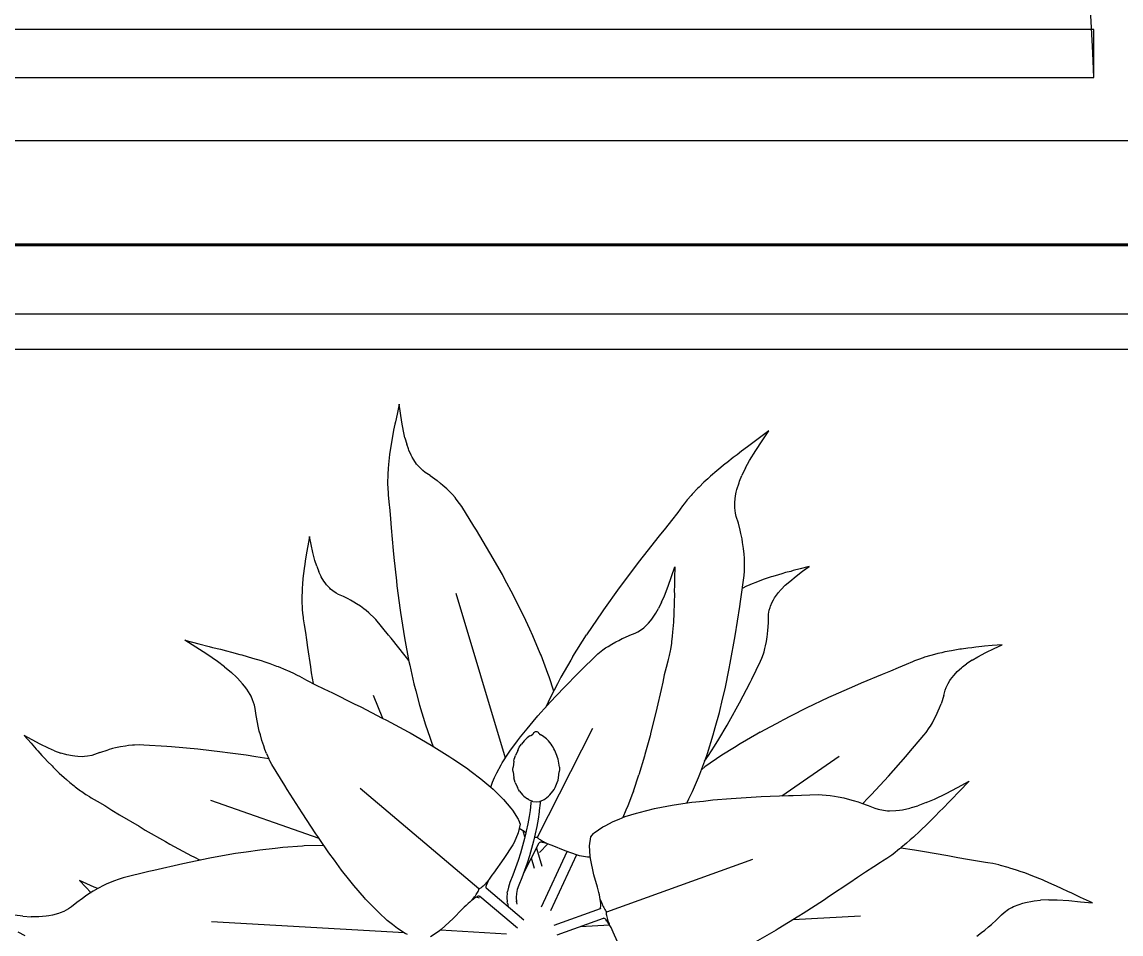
# Model space of a CAD drawing. Header units: metres. Extents: x 244.4 to 340.3, y -4.1 to 64.3.
# Drawn here: x 306.289 to 307.079, y 35.942 to 36.597 of the extents above; entities that cross this region are included whole.
import ezdxf

# ---------------------------------------------------------------- set-up
doc = ezdxf.new("R2010")
doc.units = ezdxf.units.M
doc.layers.add('A-WALL', color=6, linetype='Continuous', lineweight=60)
doc.layers.add('Edges', color=7, linetype='Continuous')

# ---------------------------------------------------------------- blocks, each defined once
blk = doc.blocks.new('*U99')
blk.add_lwpolyline([(33.6, 1753.12, -0.396717), (1595.41, 192)], format="xyb")
blk.add_lwpolyline([(72, 192), (33.6, 192), (33.6, 1753.12), (72, 1753.12)], close=True)

msp = doc.modelspace()

# ---------------------------------------------------------------- linework, layer by layer
at = {"layer": 'A-WALL'}
msp.add_line((305.65535, 36.4373), (311.50535, 36.4373), dxfattribs=at)
at = {"layer": 'Edges'}
for p, q in [((305.65535, 36.5123), (311.50535, 36.5123)), ((307.63113, 36.3873), (305.70605, 36.3873)), ((305.65535, 36.3623), (311.50535, 36.3623)), ((306.56061, 36.32262), (306.55907, 36.31547)), ((306.56143, 36.31618), (306.56061, 36.32262)), ((306.55907, 36.31547), (306.55782, 36.31002)), ((306.56236, 36.30969), (306.56143, 36.31618)), ((306.55656, 36.30402), (306.55606, 36.30096)), ((306.55752, 36.30824), (306.55656, 36.30402)), ((306.55782, 36.31002), (306.55752, 36.30824)), ((306.56354, 36.3032), (306.56236, 36.30969)), ((306.5646, 36.29857), (306.56354, 36.3032)), ((306.82626, 36.30347), (306.81866, 36.29777)), ((306.8215, 36.29644), (306.82626, 36.30347)), ((306.55545, 36.29818), (306.55474, 36.29369)), ((306.55606, 36.30096), (306.55545, 36.29818)), ((306.5646, 36.29857), (306.56594, 36.29395)), ((306.81866, 36.29777), (306.81281, 36.29355)), ((306.81683, 36.28936), (306.8215, 36.29644)), ((306.55449, 36.29246), (306.55364, 36.28647)), ((306.55474, 36.29369), (306.55449, 36.29246)), ((306.56717, 36.29053), (306.56594, 36.29395)), ((306.56747, 36.28971), (306.56717, 36.29053)), ((306.56917, 36.28595), (306.56747, 36.28971)), ((306.80654, 36.28886), (306.80345, 36.28636)), ((306.81102, 36.29207), (306.80654, 36.28886)), ((306.81281, 36.29355), (306.81102, 36.29207)), ((306.81245, 36.28217), (306.81683, 36.28936)), ((306.55303, 36.28161), (306.55287, 36.27936)), ((306.55364, 36.28647), (306.55303, 36.28161)), ((306.56997, 36.28449), (306.56917, 36.28595)), ((306.57105, 36.28259), (306.56997, 36.28449)), ((306.5731, 36.2796), (306.57105, 36.28259)), ((306.57378, 36.27879), (306.5731, 36.2796)), ((306.79481, 36.27968), (306.78899, 36.27481)), ((306.79608, 36.28061), (306.79481, 36.27968)), ((306.80053, 36.28425), (306.79608, 36.28061)), ((306.80345, 36.28636), (306.80053, 36.28425)), ((306.80955, 36.27691), (306.81245, 36.28217)), ((306.55238, 36.27237), (306.5523, 36.27138)), ((306.55257, 36.27642), (306.55238, 36.27237)), ((306.55287, 36.27936), (306.55257, 36.27642)), ((306.57529, 36.27707), (306.57378, 36.27879)), ((306.57763, 36.2749), (306.57529, 36.27707)), ((306.57928, 36.27366), (306.57763, 36.2749)), ((306.58274, 36.2714), (306.57928, 36.27366)), ((306.78899, 36.27481), (306.78437, 36.27086)), ((306.80955, 36.27691), (306.80694, 36.27146)), ((306.5523, 36.27138), (306.55223, 36.26656)), ((306.55223, 36.26656), (306.55227, 36.26556)), ((306.55227, 36.26556), (306.55234, 36.26196)), ((306.58274, 36.2714), (306.58783, 36.2677)), ((306.59024, 36.26577), (306.58783, 36.2677)), ((306.59202, 36.26421), (306.59024, 36.26577)), ((306.59476, 36.26178), (306.59202, 36.26421)), ((306.77964, 36.26653), (306.77612, 36.26301)), ((306.78235, 36.26893), (306.77964, 36.26653)), ((306.78437, 36.27086), (306.78235, 36.26893)), ((306.80335, 36.26136), (306.80486, 36.26623)), ((306.80486, 36.26623), (306.80525, 36.26723)), ((306.80525, 36.26723), (306.80694, 36.27146)), ((306.55234, 36.26196), (306.55258, 36.25896)), ((306.55258, 36.25896), (306.55267, 36.25752)), ((306.55267, 36.25752), (306.55321, 36.25256)), ((306.5972, 36.25932), (306.59476, 36.26178)), ((306.59883, 36.25765), (306.5972, 36.25932)), ((306.60069, 36.25554), (306.59883, 36.25765)), ((306.77043, 36.25702), (306.76758, 36.2538)), ((306.77121, 36.25795), (306.77043, 36.25702)), ((306.77523, 36.26219), (306.77121, 36.25795)), ((306.77612, 36.26301), (306.77523, 36.26219)), ((306.80186, 36.25232), (306.80236, 36.25674)), ((306.80236, 36.25674), (306.8029, 36.25935)), ((306.8029, 36.25935), (306.80335, 36.26136)), ((306.55321, 36.25256), (306.55379, 36.2463)), ((306.60163, 36.25437), (306.60069, 36.25554)), ((306.60402, 36.25131), (306.60163, 36.25437)), ((306.60551, 36.24911), (306.60402, 36.25131)), ((306.6143, 36.23495), (306.60551, 36.24911)), ((306.7643, 36.24964), (306.76081, 36.24491)), ((306.76537, 36.25096), (306.7643, 36.24964)), ((306.76758, 36.2538), (306.76537, 36.25096)), ((306.80183, 36.25102), (306.80186, 36.25232)), ((306.80187, 36.24823), (306.80183, 36.25102)), ((306.80233, 36.24436), (306.80187, 36.24823)), ((306.55379, 36.2463), (306.55428, 36.24016)), ((306.55428, 36.24016), (306.5547, 36.23377)), ((306.76081, 36.24491), (306.75636, 36.23909)), ((306.8029, 36.24188), (306.80233, 36.24436)), ((306.80437, 36.23705), (306.8029, 36.24188)), ((306.5547, 36.23377), (306.55623, 36.21753)), ((306.61606, 36.23221), (306.6143, 36.23495)), ((306.6258, 36.21586), (306.61606, 36.23221)), ((306.75196, 36.23356), (306.74734, 36.22796)), ((306.75636, 36.23909), (306.75196, 36.23356)), ((306.80558, 36.23221), (306.80437, 36.23705)), ((306.80625, 36.22962), (306.80558, 36.23221)), ((306.49602, 36.22747), (306.49491, 36.22081)), ((306.4972, 36.22173), (306.49602, 36.22747)), ((306.74734, 36.22796), (306.73604, 36.21335)), ((306.80701, 36.22597), (306.80625, 36.22962)), ((306.80745, 36.22316), (306.80701, 36.22597)), ((306.49491, 36.22081), (306.49398, 36.21572)), ((306.49848, 36.21597), (306.4972, 36.22173)), ((306.55623, 36.21753), (306.55665, 36.21236)), ((306.80814, 36.21886), (306.80745, 36.22316)), ((306.80853, 36.21477), (306.80814, 36.21886)), ((306.49308, 36.21017), (306.49274, 36.20734)), ((306.49379, 36.21408), (306.49308, 36.21017)), ((306.49398, 36.21572), (306.49379, 36.21408)), ((306.49999, 36.21027), (306.49848, 36.21597)), ((306.50127, 36.20624), (306.49999, 36.21027)), ((306.55665, 36.21236), (306.55854, 36.19563)), ((306.63471, 36.20021), (306.6258, 36.21586)), ((306.73242, 36.20882), (306.72119, 36.19374)), ((306.73604, 36.21335), (306.73242, 36.20882)), ((306.80877, 36.21204), (306.80853, 36.21477)), ((306.80889, 36.20877), (306.80877, 36.21204)), ((306.80887, 36.20702), (306.80889, 36.20877)), ((306.49183, 36.20066), (306.49164, 36.19953)), ((306.49229, 36.20477), (306.49183, 36.20066)), ((306.49274, 36.20734), (306.49229, 36.20477)), ((306.50127, 36.20624), (306.50283, 36.20227)), ((306.50422, 36.19935), (306.50283, 36.20227)), ((306.75627, 36.19869), (306.75865, 36.20574)), ((306.75865, 36.20574), (306.75847, 36.19758)), ((306.80848, 36.19956), (306.80877, 36.20257)), ((306.80877, 36.20257), (306.80887, 36.20702)), ((306.83564, 36.20071), (306.83311, 36.20008)), ((306.83835, 36.20156), (306.83564, 36.20071)), ((306.84221, 36.20251), (306.83835, 36.20156)), ((306.84379, 36.203), (306.84221, 36.20251)), ((306.84881, 36.20423), (306.84379, 36.203)), ((306.84585, 36.199), (306.85059, 36.20252)), ((306.85535, 36.20594), (306.84881, 36.20423)), ((306.85059, 36.20252), (306.85535, 36.20594)), ((306.49112, 36.19406), (306.49076, 36.18965)), ((306.49164, 36.19953), (306.49112, 36.19406)), ((306.50456, 36.19866), (306.50422, 36.19935)), ((306.50641, 36.19552), (306.50456, 36.19866)), ((306.50727, 36.19432), (306.50641, 36.19552)), ((306.50842, 36.19277), (306.50727, 36.19432)), ((306.51059, 36.19037), (306.50842, 36.19277)), ((306.55854, 36.19563), (306.55891, 36.19208)), ((306.63637, 36.19705), (306.63471, 36.20021)), ((306.64283, 36.18506), (306.63637, 36.19705)), ((306.72119, 36.19374), (306.71879, 36.19062)), ((306.75384, 36.19175), (306.75627, 36.19869)), ((306.75847, 36.19758), (306.75846, 36.19145)), ((306.80582, 36.1808), (306.80848, 36.19956)), ((306.81434, 36.19357), (306.81104, 36.19208)), ((306.81682, 36.19451), (306.81434, 36.19357)), ((306.81868, 36.1953), (306.81682, 36.19451)), ((306.82285, 36.19677), (306.81868, 36.1953)), ((306.82806, 36.19852), (306.82285, 36.19677)), ((306.82916, 36.19882), (306.82806, 36.19852)), ((306.83311, 36.20008), (306.82916, 36.19882)), ((306.83812, 36.19248), (306.84127, 36.1953)), ((306.84127, 36.1953), (306.84585, 36.199)), ((306.49072, 36.18763), (306.49056, 36.18499)), ((306.49056, 36.18499), (306.49058, 36.18136)), ((306.49076, 36.18965), (306.49072, 36.18763)), ((306.51129, 36.18973), (306.51059, 36.19037)), ((306.51286, 36.1884), (306.51129, 36.18973)), ((306.51526, 36.18678), (306.51286, 36.1884)), ((306.51695, 36.18589), (306.51526, 36.18678)), ((306.52044, 36.18433), (306.51695, 36.18589)), ((306.55891, 36.19208), (306.56127, 36.17452)), ((306.63691, 36.06822), (306.60141, 36.18657)), ((306.64595, 36.17874), (306.64283, 36.18506)), ((306.71879, 36.19062), (306.7075, 36.17475)), ((306.74922, 36.18033), (306.75124, 36.185)), ((306.75124, 36.185), (306.75384, 36.19175)), ((306.75837, 36.18482), (306.75821, 36.18147)), ((306.75846, 36.19145), (306.75834, 36.18946)), ((306.75834, 36.18946), (306.75837, 36.18482)), ((306.81022, 36.19174), (306.80716, 36.19024)), ((306.81104, 36.19208), (306.81022, 36.19174)), ((306.83043, 36.18341), (306.83254, 36.18638)), ((306.83254, 36.18638), (306.83303, 36.18697)), ((306.83303, 36.18697), (306.83512, 36.18943)), ((306.83812, 36.19248), (306.83512, 36.18943)), ((306.49058, 36.18136), (306.49055, 36.18048)), ((306.49055, 36.18048), (306.49071, 36.1762)), ((306.5238, 36.18263), (306.52044, 36.18433)), ((306.52561, 36.18172), (306.5238, 36.18263)), ((306.52806, 36.18034), (306.52561, 36.18172)), ((306.52988, 36.17919), (306.52806, 36.18034)), ((306.53267, 36.17742), (306.52988, 36.17919)), ((306.53518, 36.17558), (306.53267, 36.17742)), ((306.65017, 36.17037), (306.64595, 36.17874)), ((306.74922, 36.18033), (306.74696, 36.17577)), ((306.75823, 36.17846), (306.758, 36.17365)), ((306.75821, 36.18147), (306.75823, 36.17846)), ((306.80206, 36.15609), (306.80538, 36.17717)), ((306.80538, 36.17717), (306.80582, 36.1808)), ((306.82714, 36.17659), (306.82743, 36.17749)), ((306.82743, 36.17749), (306.82874, 36.18045)), ((306.82874, 36.18045), (306.82968, 36.18213)), ((306.82968, 36.18213), (306.83043, 36.18341)), ((306.49071, 36.1762), (306.49079, 36.17532)), ((306.49079, 36.17532), (306.49103, 36.17216)), ((306.49103, 36.17216), (306.49141, 36.16954)), ((306.49141, 36.16954), (306.49156, 36.16829)), ((306.53684, 36.17434), (306.53518, 36.17558)), ((306.53875, 36.17275), (306.53684, 36.17434)), ((306.53973, 36.17184), (306.53875, 36.17275)), ((306.54219, 36.1695), (306.53973, 36.17184)), ((306.54374, 36.1678), (306.54219, 36.1695)), ((306.56127, 36.17452), (306.56148, 36.17287)), ((306.56148, 36.17287), (306.56438, 36.15471)), ((306.65451, 36.16089), (306.65017, 36.17037)), ((306.70643, 36.17329), (306.69532, 36.1568)), ((306.7075, 36.17475), (306.70643, 36.17329)), ((306.74224, 36.16822), (306.74461, 36.1717)), ((306.74461, 36.1717), (306.74506, 36.17247)), ((306.74506, 36.17247), (306.74696, 36.17577)), ((306.75801, 36.17236), (306.75766, 36.16608)), ((306.758, 36.17365), (306.75801, 36.17236)), ((306.82593, 36.16986), (306.82606, 36.17176)), ((306.82594, 36.16604), (306.82593, 36.16986)), ((306.82606, 36.17176), (306.82656, 36.17461)), ((306.82656, 36.17461), (306.82714, 36.17659)), ((306.49156, 36.16829), (306.49231, 36.16401)), ((306.49231, 36.16401), (306.49315, 36.15861)), ((306.55293, 36.15667), (306.54374, 36.1678)), ((306.73466, 36.16061), (306.73643, 36.16198)), ((306.73643, 36.16198), (306.73724, 36.16266)), ((306.73724, 36.16266), (306.73978, 36.16522)), ((306.73978, 36.16522), (306.74118, 36.16689)), ((306.74118, 36.16689), (306.74224, 36.16822)), ((306.75736, 36.1611), (306.7571, 36.15881)), ((306.75766, 36.16608), (306.75736, 36.1611)), ((306.82567, 36.16025), (306.82576, 36.16227)), ((306.82576, 36.16227), (306.82594, 36.16604)), ((306.49315, 36.15861), (306.49389, 36.15332)), ((306.49389, 36.15332), (306.49456, 36.14784)), ((306.55475, 36.15453), (306.55293, 36.15667)), ((306.56494, 36.1417), (306.55475, 36.15453)), ((306.56438, 36.15471), (306.56759, 36.13765)), ((306.65674, 36.15614), (306.65451, 36.16089)), ((306.66201, 36.14356), (306.65674, 36.15614)), ((306.68548, 36.1412), (306.69532, 36.1568)), ((306.71833, 36.15289), (306.72095, 36.15417)), ((306.72095, 36.15417), (306.72287, 36.155)), ((306.72287, 36.155), (306.72647, 36.15662)), ((306.72647, 36.15662), (306.73019, 36.15808)), ((306.73019, 36.15808), (306.73202, 36.15896)), ((306.73202, 36.15896), (306.73466, 36.16061)), ((306.75688, 36.15588), (306.75635, 36.15187)), ((306.7571, 36.15881), (306.75688, 36.15588)), ((306.79858, 36.13651), (306.80206, 36.15609)), ((306.82463, 36.15205), (306.8251, 36.15532)), ((306.8251, 36.15532), (306.82541, 36.15744)), ((306.82541, 36.15744), (306.82567, 36.16025)), ((306.41445, 36.14799), (306.40644, 36.153)), ((306.40644, 36.153), (306.41647, 36.15039)), ((306.42232, 36.14296), (306.41445, 36.14799)), ((306.41647, 36.15039), (306.42405, 36.14859)), ((306.42405, 36.14859), (306.42646, 36.14786)), ((306.42646, 36.14786), (306.43221, 36.14654)), ((306.43221, 36.14654), (306.4363, 36.14536)), ((306.4363, 36.14536), (306.44003, 36.14451)), ((306.49456, 36.14784), (306.49671, 36.13395)), ((306.70325, 36.14315), (306.70692, 36.14601)), ((306.70692, 36.14601), (306.70896, 36.14744)), ((306.70896, 36.14744), (306.71072, 36.14853)), ((306.71072, 36.14853), (306.71341, 36.15022)), ((306.71341, 36.15022), (306.71638, 36.15181)), ((306.71638, 36.15181), (306.71833, 36.15289)), ((306.75534, 36.14531), (306.75472, 36.14196)), ((306.75555, 36.14627), (306.75534, 36.14531)), ((306.75626, 36.15091), (306.75555, 36.14627)), ((306.75635, 36.15187), (306.75626, 36.15091)), ((306.82285, 36.14459), (306.82352, 36.14698)), ((306.82352, 36.14698), (306.82397, 36.14901)), ((306.82397, 36.14901), (306.82463, 36.15205)), ((306.95755, 36.14544), (306.95273, 36.14455)), ((306.96351, 36.14646), (306.95755, 36.14544)), ((306.96476, 36.14659), (306.96351, 36.14646)), ((306.96925, 36.14728), (306.96476, 36.14659)), ((306.97209, 36.14755), (306.96925, 36.14728)), ((306.97516, 36.148), (306.97209, 36.14755)), ((306.97947, 36.14837), (306.97516, 36.148)), ((306.98125, 36.14863), (306.97947, 36.14837)), ((306.98683, 36.14909), (306.98125, 36.14863)), ((306.98232, 36.1442), (306.98822, 36.14706)), ((306.9941, 36.1498), (306.98683, 36.14909)), ((306.98822, 36.14706), (306.9941, 36.1498)), ((306.4299, 36.13778), (306.42232, 36.14296)), ((306.43509, 36.13392), (306.4299, 36.13778)), ((306.44003, 36.14451), (306.4459, 36.14282)), ((306.4459, 36.14282), (306.44751, 36.14245)), ((306.44751, 36.14245), (306.45517, 36.14019)), ((306.45517, 36.14019), (306.46124, 36.13836)), ((306.46124, 36.13836), (306.46398, 36.13737)), ((306.46398, 36.13737), (306.46754, 36.13624)), ((306.56745, 36.1384), (306.56494, 36.1417)), ((306.56759, 36.13765), (306.56819, 36.13499)), ((306.66253, 36.14233), (306.66201, 36.14356)), ((306.66751, 36.1291), (306.66253, 36.14233)), ((306.68405, 36.1387), (306.67685, 36.12632)), ((306.68548, 36.1412), (306.68405, 36.1387)), ((306.69166, 36.13168), (306.70159, 36.14164)), ((306.70159, 36.14164), (306.70325, 36.14315)), ((306.75373, 36.1379), (306.75252, 36.13348)), ((306.75403, 36.1392), (306.75373, 36.1379)), ((306.75472, 36.14196), (306.75403, 36.1392)), ((306.81395, 36.12508), (306.82036, 36.13801)), ((306.82036, 36.13801), (306.82129, 36.14012)), ((306.82129, 36.14012), (306.82242, 36.14333)), ((306.82242, 36.14333), (306.82285, 36.14459)), ((306.92967, 36.13756), (306.92512, 36.13555)), ((306.93102, 36.13809), (306.92967, 36.13756)), ((306.9338, 36.13923), (306.93102, 36.13809)), ((306.93721, 36.1404), (306.9338, 36.13923)), ((306.93815, 36.14074), (306.93721, 36.1404)), ((306.94277, 36.14213), (306.93815, 36.14074)), ((306.94373, 36.14236), (306.94277, 36.14213)), ((306.94765, 36.14342), (306.94373, 36.14236)), ((306.95054, 36.14402), (306.94765, 36.14342)), ((306.95273, 36.14455), (306.95054, 36.14402)), ((306.97241, 36.13869), (306.96841, 36.13601)), ((306.97241, 36.13869), (306.9765, 36.1411)), ((306.9765, 36.1411), (306.98232, 36.1442)), ((306.43509, 36.13392), (306.44006, 36.1298)), ((306.44359, 36.12648), (306.44006, 36.1298)), ((306.46754, 36.13624), (306.47235, 36.13442)), ((306.47235, 36.13442), (306.47351, 36.13403)), ((306.47351, 36.13403), (306.47904, 36.13178)), ((306.47904, 36.13178), (306.48015, 36.13125)), ((306.48015, 36.13125), (306.48412, 36.1295)), ((306.48412, 36.1295), (306.48733, 36.12784)), ((306.49671, 36.13395), (306.49733, 36.12955)), ((306.49733, 36.12955), (306.49869, 36.12184)), ((306.56819, 36.13499), (306.57115, 36.12156)), ((306.67887, 36.1187), (306.68973, 36.12984)), ((306.68973, 36.12984), (306.69166, 36.13168)), ((306.75252, 36.13348), (306.75114, 36.12803)), ((306.79482, 36.11816), (306.79774, 36.13267)), ((306.79774, 36.13267), (306.79858, 36.13651)), ((306.91362, 36.13076), (306.90767, 36.12842)), ((306.91932, 36.13309), (306.91362, 36.13076)), ((306.92512, 36.13555), (306.91932, 36.13309)), ((306.96062, 36.12929), (306.96178, 36.13049)), ((306.96178, 36.13049), (306.96484, 36.13325)), ((306.96484, 36.13325), (306.96553, 36.13379)), ((306.96553, 36.13379), (306.96841, 36.13601)), ((306.44441, 36.1257), (306.44359, 36.12648)), ((306.44801, 36.12175), (306.44441, 36.1257)), ((306.44935, 36.12005), (306.44801, 36.12175)), ((306.48733, 36.12784), (306.48885, 36.1271)), ((306.48885, 36.1271), (306.49395, 36.12431)), ((306.49395, 36.12431), (306.50029, 36.12101)), ((306.57115, 36.12156), (306.57242, 36.11668)), ((306.66828, 36.12673), (306.66751, 36.1291)), ((306.67167, 36.11643), (306.66828, 36.12673)), ((306.67442, 36.12167), (306.6694, 36.11212)), ((306.67685, 36.12632), (306.67442, 36.12167)), ((306.74996, 36.12283), (306.74889, 36.11756)), ((306.75114, 36.12803), (306.74996, 36.12283)), ((306.8052, 36.108), (306.81275, 36.12254)), ((306.81275, 36.12254), (306.81395, 36.12508)), ((306.89266, 36.12202), (306.88786, 36.12004)), ((306.90767, 36.12842), (306.89266, 36.12202)), ((306.95382, 36.11908), (306.95518, 36.12196)), ((306.95518, 36.12196), (306.95635, 36.12393)), ((306.95635, 36.12393), (306.95693, 36.12482)), ((306.95693, 36.12482), (306.95915, 36.12768)), ((306.95915, 36.12768), (306.96062, 36.12929)), ((306.451, 36.11784), (306.44935, 36.12005)), ((306.45343, 36.11395), (306.451, 36.11784)), ((306.45403, 36.11275), (306.45343, 36.11395)), ((306.50029, 36.12101), (306.50637, 36.11803)), ((306.50637, 36.11803), (306.51257, 36.11517)), ((306.51257, 36.11517), (306.52809, 36.10738)), ((306.57242, 36.11668), (306.57508, 36.10642)), ((306.66911, 36.10838), (306.67887, 36.1187)), ((306.74889, 36.11756), (306.74573, 36.10425)), ((306.793, 36.11074), (306.79482, 36.11816)), ((306.88786, 36.12004), (306.8725, 36.11316)), ((306.95204, 36.11315), (306.95314, 36.11712)), ((306.95314, 36.11712), (306.95382, 36.11908)), ((306.45521, 36.11016), (306.45403, 36.11275)), ((306.45647, 36.10641), (306.45521, 36.11016)), ((306.45703, 36.10389), (306.45647, 36.10641)), ((306.52809, 36.10738), (306.53293, 36.10508)), ((306.54879, 36.09683), (306.54215, 36.11325)), ((306.57508, 36.10642), (306.57937, 36.0922)), ((306.66032, 36.09863), (306.66728, 36.10627)), ((306.6694, 36.11212), (306.66607, 36.10494)), ((306.66728, 36.10627), (306.66911, 36.10838)), ((306.79076, 36.101), (306.793, 36.11074)), ((306.79779, 36.09449), (306.8052, 36.108)), ((306.86923, 36.11173), (306.85322, 36.10414)), ((306.8725, 36.11316), (306.86923, 36.11173)), ((306.94896, 36.10429), (306.95006, 36.10717)), ((306.95204, 36.11315), (306.95006, 36.10717)), ((306.45774, 36.09888), (306.45703, 36.10389)), ((306.45869, 36.09395), (306.45774, 36.09888)), ((306.53293, 36.10508), (306.54832, 36.09707)), ((306.65694, 36.09453), (306.66032, 36.09863)), ((306.74485, 36.10013), (306.74149, 36.08689)), ((306.74573, 36.10425), (306.74485, 36.10013)), ((306.78779, 36.09032), (306.79076, 36.101)), ((306.85171, 36.10344), (306.83529, 36.09516)), ((306.85322, 36.10414), (306.85171, 36.10344)), ((306.94493, 36.09569), (306.94653, 36.09877)), ((306.94653, 36.09877), (306.94801, 36.10212)), ((306.94801, 36.10212), (306.94896, 36.10429)), ((306.45916, 36.09133), (306.45869, 36.09395)), ((306.45998, 36.08772), (306.45916, 36.09133)), ((306.54832, 36.09707), (306.55151, 36.09549)), ((306.55151, 36.09549), (306.56695, 36.08706)), ((306.57937, 36.0922), (306.58251, 36.08321)), ((306.65249, 36.08941), (306.65694, 36.09453)), ((306.78638, 36.08502), (306.78779, 36.09032)), ((306.7904, 36.08187), (306.79622, 36.09188)), ((306.79622, 36.09188), (306.79779, 36.09449)), ((306.82001, 36.08691), (306.83529, 36.09516)), ((306.93937, 36.08676), (306.94156, 36.08996)), ((306.94156, 36.08996), (306.94239, 36.09122)), ((306.94239, 36.09122), (306.94383, 36.09363)), ((306.94383, 36.09363), (306.94493, 36.09569)), ((306.2967, 36.08129), (306.29101, 36.08439)), ((306.29101, 36.08439), (306.29589, 36.07896)), ((306.46074, 36.085), (306.45998, 36.08772)), ((306.46184, 36.08086), (306.46074, 36.085)), ((306.56695, 36.08706), (306.56837, 36.08632)), ((306.56837, 36.08632), (306.58356, 36.07755)), ((306.58251, 36.08321), (306.58404, 36.07889)), ((306.6456, 36.08069), (306.64788, 36.08348)), ((306.64788, 36.08348), (306.65249, 36.08941)), ((306.65105, 36.08144), (306.65181, 36.08215)), ((306.65181, 36.08215), (306.65263, 36.0828)), ((306.65452, 36.08421), (306.65263, 36.0828)), ((306.65452, 36.08421), (306.65514, 36.0846)), ((306.65514, 36.0846), (306.65582, 36.08491)), ((306.65576, 36.08469), (306.65627, 36.08512)), ((306.65582, 36.08491), (306.65627, 36.08512)), ((306.65627, 36.08512), (306.65629, 36.08513)), ((306.65629, 36.08513), (306.65633, 36.08517)), ((306.65633, 36.08517), (306.65685, 36.08571)), ((306.65646, 36.08521), (306.65633, 36.08517)), ((306.6565, 36.08526), (306.65635, 36.08507)), ((306.65685, 36.08571), (306.6565, 36.08526)), ((306.65673, 36.08542), (306.6565, 36.08526)), ((306.65685, 36.08571), (306.65692, 36.0858)), ((306.65692, 36.0858), (306.65743, 36.08656)), ((306.65731, 36.08629), (306.65692, 36.0858)), ((306.65743, 36.08656), (306.65773, 36.08694)), ((306.65773, 36.08694), (306.65812, 36.08724)), ((306.65812, 36.08724), (306.65858, 36.08742)), ((306.65858, 36.08742), (306.65908, 36.08749)), ((306.65908, 36.08749), (306.65957, 36.08742)), ((306.65957, 36.08742), (306.66003, 36.08724)), ((306.66003, 36.08724), (306.66042, 36.08694)), ((306.66004, 36.01132), (306.69983, 36.08975)), ((306.66042, 36.08694), (306.66073, 36.08656)), ((306.66123, 36.0858), (306.66073, 36.08656)), ((306.6613, 36.08571), (306.66123, 36.0858)), ((306.66182, 36.08517), (306.6613, 36.08571)), ((306.66165, 36.08526), (306.6613, 36.08571)), ((306.66165, 36.08526), (306.66142, 36.08542)), ((306.66169, 36.08521), (306.66165, 36.08526)), ((306.6618, 36.08507), (306.66169, 36.08521)), ((306.66182, 36.08517), (306.66169, 36.08521)), ((306.66186, 36.08513), (306.66182, 36.08517)), ((306.66188, 36.08512), (306.66186, 36.08513)), ((306.66233, 36.08491), (306.66188, 36.08512)), ((306.66239, 36.08469), (306.66188, 36.08512)), ((306.66301, 36.0846), (306.66233, 36.08491)), ((306.66363, 36.08421), (306.66301, 36.0846)), ((306.66552, 36.0828), (306.66363, 36.08421)), ((306.66635, 36.08215), (306.66552, 36.0828)), ((306.66711, 36.08144), (306.66635, 36.08215)), ((306.74086, 36.08416), (306.7372, 36.0708)), ((306.74149, 36.08689), (306.74086, 36.08416)), ((306.78208, 36.07147), (306.78638, 36.08502)), ((306.81766, 36.08553), (306.80577, 36.07862)), ((306.82001, 36.08691), (306.81766, 36.08553)), ((306.92691, 36.072), (306.93773, 36.08467)), ((306.93773, 36.08467), (306.93937, 36.08676)), ((306.29589, 36.07896), (306.29958, 36.07474)), ((306.30251, 36.07823), (306.2967, 36.08129)), ((306.29958, 36.07474), (306.30085, 36.07346)), ((306.30845, 36.07538), (306.30251, 36.07823)), ((306.31283, 36.07353), (306.30845, 36.07538)), ((306.34547, 36.07229), (306.35146, 36.07424)), ((306.35443, 36.07506), (306.35146, 36.07424)), ((306.35674, 36.07559), (306.35443, 36.07506)), ((306.36031, 36.07638), (306.35674, 36.07559)), ((306.36374, 36.07692), (306.36031, 36.07638)), ((306.36605, 36.07726), (306.36374, 36.07692)), ((306.36884, 36.07753), (306.36605, 36.07726)), ((306.37035, 36.0776), (306.36884, 36.07753)), ((306.37423, 36.07775), (306.37035, 36.0776)), ((306.37688, 36.07767), (306.37423, 36.07775)), ((306.39351, 36.07648), (306.37688, 36.07767)), ((306.39676, 36.0763), (306.39351, 36.07648)), ((306.41572, 36.07461), (306.39676, 36.0763)), ((306.43361, 36.07264), (306.41572, 36.07461)), ((306.46314, 36.07705), (306.46184, 36.08086)), ((306.46398, 36.07454), (306.46314, 36.07705)), ((306.46514, 36.07161), (306.46398, 36.07454)), ((306.58356, 36.07755), (306.59702, 36.06921)), ((306.58404, 36.07889), (306.58493, 36.0767)), ((306.64016, 36.07313), (306.6456, 36.08069)), ((306.64577, 36.07374), (306.64631, 36.07492)), ((306.64631, 36.07492), (306.64692, 36.07605)), ((306.64692, 36.07605), (306.64762, 36.07713)), ((306.64762, 36.07713), (306.64839, 36.07816)), ((306.65035, 36.08065), (306.64839, 36.07816)), ((306.65035, 36.08065), (306.65105, 36.08144)), ((306.6678, 36.08065), (306.66711, 36.08144)), ((306.66976, 36.07816), (306.6678, 36.08065)), ((306.67053, 36.07713), (306.66976, 36.07816)), ((306.67123, 36.07605), (306.67053, 36.07713)), ((306.67184, 36.07492), (306.67123, 36.07605)), ((306.67238, 36.07374), (306.67184, 36.07492)), ((306.783, 36.07012), (306.78718, 36.07683)), ((306.78718, 36.07683), (306.7904, 36.08187)), ((306.80151, 36.07593), (306.79254, 36.07028)), ((306.80577, 36.07862), (306.80151, 36.07593)), ((306.30085, 36.07346), (306.3037, 36.07022)), ((306.3037, 36.07022), (306.30588, 36.06801)), ((306.30588, 36.06801), (306.30778, 36.06588)), ((306.31283, 36.07353), (306.31736, 36.0719)), ((306.32085, 36.07089), (306.31736, 36.0719)), ((306.32169, 36.07066), (306.32085, 36.07089)), ((306.32573, 36.06983), (306.32169, 36.07066)), ((306.32738, 36.06962), (306.32573, 36.06983)), ((306.32955, 36.06938), (306.32738, 36.06962)), ((306.33318, 36.06929), (306.32955, 36.06938)), ((306.33423, 36.06936), (306.33318, 36.06929)), ((306.33651, 36.06958), (306.33423, 36.06936)), ((306.33964, 36.0702), (306.33651, 36.06958)), ((306.34162, 36.07081), (306.33964, 36.0702)), ((306.34547, 36.07229), (306.34162, 36.07081)), ((306.43714, 36.07214), (306.43361, 36.07264)), ((306.45065, 36.07034), (306.43714, 36.07214)), ((306.4576, 36.06915), (306.45065, 36.07034)), ((306.46685, 36.06767), (306.4576, 36.06915)), ((306.46514, 36.07161), (306.46695, 36.06765)), ((306.46695, 36.06765), (306.46685, 36.06767)), ((306.4676, 36.06624), (306.46695, 36.06765)), ((306.46899, 36.06375), (306.4676, 36.06624)), ((306.59702, 36.06921), (306.59906, 36.0678)), ((306.59906, 36.0678), (306.60892, 36.06116)), ((306.6347, 36.06482), (306.63965, 36.07244)), ((306.63965, 36.07244), (306.64016, 36.07313)), ((306.64299, 36.066), (306.64332, 36.0674)), ((306.64332, 36.0674), (306.64373, 36.06878)), ((306.64373, 36.06878), (306.64424, 36.07013)), ((306.64577, 36.07374), (306.64424, 36.07013)), ((306.67391, 36.07013), (306.67238, 36.07374)), ((306.67442, 36.06878), (306.67391, 36.07013)), ((306.67484, 36.0674), (306.67442, 36.06878)), ((306.67516, 36.066), (306.67484, 36.0674)), ((306.73689, 36.06957), (306.73292, 36.05634)), ((306.7372, 36.0708), (306.73689, 36.06957)), ((306.77672, 36.05664), (306.78168, 36.07017)), ((306.78013, 36.06595), (306.783, 36.07012)), ((306.79254, 36.07028), (306.7803, 36.06187)), ((306.78168, 36.07017), (306.78208, 36.07147)), ((306.83553, 36.04124), (306.8769, 36.06957)), ((306.91222, 36.05523), (306.92483, 36.06949)), ((306.92483, 36.06949), (306.92691, 36.072)), ((306.30778, 36.06588), (306.311, 36.06267)), ((306.311, 36.06267), (306.31185, 36.06175)), ((306.31185, 36.06175), (306.31621, 36.05755)), ((306.47839, 36.04857), (306.46899, 36.06375)), ((306.60892, 36.06116), (306.61239, 36.05854)), ((306.61239, 36.05854), (306.61931, 36.05337)), ((306.63071, 36.05772), (306.63392, 36.06342)), ((306.63392, 36.06342), (306.6347, 36.06482)), ((306.64234, 36.06004), (306.64242, 36.0618)), ((306.64249, 36.05828), (306.64234, 36.06004)), ((306.64299, 36.066), (306.64242, 36.0618)), ((306.64249, 36.05828), (306.64305, 36.0541)), ((306.6751, 36.0541), (306.67566, 36.05828)), ((306.67573, 36.0618), (306.67516, 36.066)), ((306.67581, 36.06004), (306.67566, 36.05828)), ((306.67573, 36.0618), (306.67581, 36.06004)), ((306.7803, 36.06187), (306.778, 36.06014)), ((306.31621, 36.05755), (306.31978, 36.0542)), ((306.31978, 36.0542), (306.32151, 36.05276)), ((306.32151, 36.05276), (306.32371, 36.05079)), ((306.32371, 36.05079), (306.32689, 36.04826)), ((306.61931, 36.05337), (306.62634, 36.04739)), ((306.62634, 36.04739), (306.62763, 36.05104)), ((306.62763, 36.05104), (306.62917, 36.0544)), ((306.62917, 36.0544), (306.63071, 36.05772)), ((306.6434, 36.05243), (306.64305, 36.0541)), ((306.64396, 36.05082), (306.6434, 36.05243)), ((306.64396, 36.05082), (306.64553, 36.04715)), ((306.67263, 36.04715), (306.67419, 36.05082)), ((306.67419, 36.05082), (306.67475, 36.05243)), ((306.67475, 36.05243), (306.6751, 36.0541)), ((306.72897, 36.04452), (306.73292, 36.05634)), ((306.77146, 36.04433), (306.77572, 36.05432)), ((306.77572, 36.05432), (306.77672, 36.05664)), ((306.90002, 36.04199), (306.91222, 36.05523)), ((306.96193, 36.04713), (306.97028, 36.05156)), ((306.97028, 36.05156), (306.96299, 36.04418)), ((306.32689, 36.04826), (306.32765, 36.04762)), ((306.32765, 36.04762), (306.33151, 36.04473)), ((306.33151, 36.04473), (306.33234, 36.04418)), ((306.33234, 36.04418), (306.3353, 36.04213)), ((306.4801, 36.04564), (306.47839, 36.04857)), ((306.4907, 36.02897), (306.4801, 36.04564)), ((306.61791, 35.97432), (306.5326, 36.04641)), ((306.62634, 36.04739), (306.6282, 36.04581)), ((306.6282, 36.04581), (306.63337, 36.04073)), ((306.64621, 36.04579), (306.64553, 36.04715)), ((306.64709, 36.04454), (306.64621, 36.04579)), ((306.64709, 36.04454), (306.64929, 36.04175)), ((306.66886, 36.04175), (306.67106, 36.04454)), ((306.67106, 36.04454), (306.67194, 36.04579)), ((306.67194, 36.04579), (306.67263, 36.04715)), ((306.72826, 36.04271), (306.72496, 36.03394)), ((306.72897, 36.04452), (306.72826, 36.04271)), ((306.76875, 36.03889), (306.77146, 36.04433)), ((306.94536, 36.03886), (306.95364, 36.04283)), ((306.95364, 36.04283), (306.96193, 36.04713)), ((306.96299, 36.04418), (306.95765, 36.03852)), ((306.3353, 36.04213), (306.33787, 36.04056)), ((306.33787, 36.04056), (306.33909, 36.03979)), ((306.33909, 36.03979), (306.34341, 36.03732)), ((306.34341, 36.03732), (306.34884, 36.03412)), ((306.50299, 36.01056), (306.42514, 36.03767)), ((306.63337, 36.04073), (306.63564, 36.03845)), ((306.63564, 36.03845), (306.64093, 36.03218)), ((306.65016, 36.04087), (306.64929, 36.04175)), ((306.65016, 36.04087), (306.65277, 36.03891)), ((306.65349, 36.03842), (306.65277, 36.03891)), ((306.65349, 36.03842), (306.65618, 36.03733)), ((306.65524, 36.03591), (306.65459, 36.03063)), ((306.65542, 36.03784), (306.65524, 36.03591)), ((306.65661, 36.03718), (306.65618, 36.03733)), ((306.65661, 36.03718), (306.65908, 36.03687)), ((306.65908, 36.03687), (306.66154, 36.03718)), ((306.66191, 36.03585), (306.66126, 36.03055)), ((306.66154, 36.03718), (306.66197, 36.03733)), ((306.66205, 36.03736), (306.66191, 36.03585)), ((306.66197, 36.03733), (306.66205, 36.03736)), ((306.66205, 36.03736), (306.66466, 36.03842)), ((306.66466, 36.03842), (306.66538, 36.03891)), ((306.66538, 36.03891), (306.668, 36.04087)), ((306.668, 36.04087), (306.66886, 36.04175)), ((306.75687, 36.03444), (306.76141, 36.03505)), ((306.76141, 36.03505), (306.77083, 36.03651)), ((306.76727, 36.03596), (306.76875, 36.03889)), ((306.77083, 36.03651), (306.77941, 36.03737)), ((306.77941, 36.03737), (306.7861, 36.03821)), ((306.7861, 36.03821), (306.79918, 36.03921)), ((306.79918, 36.03921), (306.80272, 36.03957)), ((306.80272, 36.03957), (306.82073, 36.04061)), ((306.82073, 36.04061), (306.84047, 36.04145)), ((306.84047, 36.04145), (306.84386, 36.04146)), ((306.84386, 36.04146), (306.86171, 36.04202)), ((306.86171, 36.04202), (306.86456, 36.04197)), ((306.86456, 36.04197), (306.87044, 36.04143)), ((306.87044, 36.04143), (306.87356, 36.04096)), ((306.87356, 36.04096), (306.87615, 36.04044)), ((306.87615, 36.04044), (306.8801, 36.03965)), ((306.8801, 36.03965), (306.88424, 36.03854)), ((306.88424, 36.03854), (306.88698, 36.03784)), ((306.88698, 36.03784), (306.89051, 36.03674)), ((306.89051, 36.03674), (306.89301, 36.03584)), ((306.89301, 36.03584), (306.89775, 36.0342)), ((306.89378, 36.03557), (306.89752, 36.03945)), ((306.89752, 36.03945), (306.90002, 36.04199)), ((306.93943, 36.03629), (306.93337, 36.03405)), ((306.93943, 36.03629), (306.94536, 36.03886)), ((306.95581, 36.03679), (306.9518, 36.03247)), ((306.95765, 36.03852), (306.95581, 36.03679)), ((306.34884, 36.03412), (306.35409, 36.03092)), ((306.35409, 36.03092), (306.35951, 36.02751)), ((306.35951, 36.02751), (306.37357, 36.01922)), ((306.50061, 36.01389), (306.4907, 36.02897)), ((306.64093, 36.03218), (306.64201, 36.03072)), ((306.64201, 36.03072), (306.64619, 36.02431)), ((306.65459, 36.03063), (306.65391, 36.02619)), ((306.66114, 36.02971), (306.66035, 36.02442)), ((306.66126, 36.03055), (306.66114, 36.02971)), ((306.72357, 36.03081), (306.72124, 36.02545)), ((306.72311, 36.02619), (306.73104, 36.02866)), ((306.72496, 36.03394), (306.72357, 36.03081)), ((306.73104, 36.02866), (306.73297, 36.02927)), ((306.73297, 36.02927), (306.74418, 36.03201)), ((306.74418, 36.03201), (306.74526, 36.0322)), ((306.74526, 36.0322), (306.75687, 36.03444)), ((306.89775, 36.0342), (306.90245, 36.0323)), ((306.90245, 36.0323), (306.90491, 36.03153)), ((306.90491, 36.03153), (306.90879, 36.03075)), ((306.90879, 36.03075), (306.91162, 36.03047)), ((306.91162, 36.03047), (306.91296, 36.0304)), ((306.91296, 36.0304), (306.91755, 36.03055)), ((306.91755, 36.03055), (306.92029, 36.03088)), ((306.92029, 36.03088), (306.92243, 36.03118)), ((306.92243, 36.03118), (306.92765, 36.03233)), ((306.92765, 36.03233), (306.92874, 36.03265)), ((306.92874, 36.03265), (306.93337, 36.03405)), ((306.94613, 36.02672), (306.94173, 36.02248)), ((306.94873, 36.02952), (306.94613, 36.02672)), ((306.9518, 36.03247), (306.94873, 36.02952)), ((306.37357, 36.01922), (306.378, 36.01654)), ((306.64748, 36.0207), (306.64614, 36.01445)), ((306.64619, 36.02431), (306.64641, 36.0238)), ((306.64641, 36.0238), (306.64748, 36.0207)), ((306.65297, 36.02091), (306.65188, 36.01563)), ((306.65391, 36.02619), (306.65297, 36.02091)), ((306.6594, 36.01913), (306.65831, 36.01383)), ((306.66035, 36.02442), (306.6594, 36.01913)), ((306.70071, 36.01451), (306.70695, 36.0188)), ((306.70695, 36.0188), (306.70853, 36.01966)), ((306.70853, 36.01966), (306.71444, 36.0227)), ((306.71444, 36.0227), (306.71879, 36.02447)), ((306.71879, 36.02447), (306.72311, 36.02619)), ((306.9406, 36.02127), (306.93481, 36.01577)), ((306.94173, 36.02248), (306.9406, 36.02127)), ((306.378, 36.01654), (306.39267, 36.00826)), ((306.50268, 36.01101), (306.50061, 36.01389)), ((306.50299, 36.01056), (306.50268, 36.01101)), ((306.64614, 36.01445), (306.64309, 36.00764)), ((306.64794, 36.01703), (306.64684, 36.0177)), ((306.64922, 36.0162), (306.64794, 36.01703)), ((306.65043, 36.0154), (306.64922, 36.0162)), ((306.65095, 36.01168), (306.64968, 36.0159)), ((306.65153, 36.01462), (306.65043, 36.0154)), ((306.65163, 36.01455), (306.65064, 36.01036)), ((306.651, 36.01152), (306.65095, 36.01168)), ((306.65163, 36.01455), (306.65153, 36.01462)), ((306.65188, 36.01563), (306.65163, 36.01455)), ((306.6517, 36.0145), (306.65163, 36.01455)), ((306.65195, 36.01431), (306.65182, 36.01441)), ((306.65783, 36.01167), (306.65707, 36.00855)), ((306.65767, 36.01172), (306.65783, 36.01167)), ((306.65831, 36.01383), (306.65783, 36.01167)), ((306.65783, 36.01167), (306.65842, 36.01151)), ((306.65842, 36.01151), (306.65894, 36.01139)), ((306.65894, 36.01139), (306.65939, 36.01132)), ((306.65939, 36.01132), (306.65975, 36.0113)), ((306.65975, 36.0113), (306.66004, 36.01132)), ((306.66009, 36.01112), (306.66004, 36.01132)), ((306.66026, 36.01086), (306.66009, 36.01112)), ((306.66054, 36.01056), (306.66026, 36.01086)), ((306.69731, 36.00525), (306.69824, 36.01158)), ((306.69824, 36.01158), (306.70032, 36.01411)), ((306.70032, 36.01411), (306.70071, 36.01451)), ((306.9302, 36.01143), (306.92797, 36.00954)), ((306.93481, 36.01577), (306.9302, 36.01143)), ((306.39267, 36.00826), (306.39576, 36.00647)), ((306.39576, 36.00647), (306.41136, 35.99809)), ((306.47137, 36.00335), (306.46034, 36.00216)), ((306.47681, 36.00401), (306.47137, 36.00335)), ((306.49099, 36.00501), (306.47681, 36.00401)), ((306.49235, 36.00512), (306.49099, 36.00501)), ((306.50645, 36.00551), (306.49235, 36.00512)), ((306.51009, 36.00018), (306.50299, 36.01056)), ((306.64223, 36.006), (306.63587, 35.99607)), ((306.64309, 36.00764), (306.64223, 36.006)), ((306.64926, 36.00509), (306.64773, 35.99982)), ((306.65064, 36.01036), (306.64926, 36.00509)), ((306.65, 35.98537), (306.66123, 36.00745)), ((306.65569, 36.00326), (306.65415, 35.99798)), ((306.65707, 36.00855), (306.65569, 36.00326)), ((306.65742, 36.00957), (306.65744, 36.00953)), ((306.65924, 36.00354), (306.66312, 35.99058)), ((306.66094, 36.01021), (306.66054, 36.01056)), ((306.66144, 36.00982), (306.66094, 36.01021)), ((306.66123, 36.00745), (306.66131, 36.00753)), ((306.66168, 36.00771), (306.66131, 36.00753)), ((306.66202, 36.00941), (306.66144, 36.00982)), ((306.6674, 36.00662), (306.66151, 36.0005)), ((306.66219, 36.00777), (306.66168, 36.00771)), ((306.66269, 36.00898), (306.66202, 36.00941)), ((306.66283, 36.00775), (306.66219, 36.00777)), ((306.66342, 36.00854), (306.66269, 36.00898)), ((306.66361, 36.00765), (306.66283, 36.00775)), ((306.6642, 36.0081), (306.66342, 36.00854)), ((306.66451, 36.00747), (306.66361, 36.00765)), ((306.66501, 36.00767), (306.6642, 36.0081)), ((306.66553, 36.00721), (306.66451, 36.00747)), ((306.66584, 36.00726), (306.66501, 36.00767)), ((306.66666, 36.00687), (306.66553, 36.00721)), ((306.66666, 36.00687), (306.66584, 36.00726)), ((306.66789, 36.00646), (306.66666, 36.00687)), ((306.66919, 36.00599), (306.66789, 36.00646)), ((306.67057, 36.00545), (306.66919, 36.00599)), ((306.67996, 36.00151), (306.67057, 36.00545)), ((306.6978, 35.99781), (306.69731, 36.00525)), ((306.92031, 36.00296), (306.9156, 35.9993)), ((306.92106, 36.00363), (306.92031, 36.00296)), ((306.92123, 36.00378), (306.92106, 36.00363)), ((306.93107, 36.00214), (306.92106, 36.00363)), ((306.92521, 36.00702), (306.92123, 36.00378)), ((306.92797, 36.00954), (306.92521, 36.00702)), ((306.42446, 35.9963), (306.40498, 35.99229)), ((306.41136, 35.99809), (306.41282, 35.99729)), ((306.41282, 35.99729), (306.41759, 35.99488)), ((306.42834, 35.99694), (306.42446, 35.9963)), ((306.4429, 35.99959), (306.42834, 35.99694)), ((306.45046, 36.00064), (306.4429, 35.99959)), ((306.46034, 36.00216), (306.45046, 36.00064)), ((306.51416, 35.9948), (306.51009, 36.00018)), ((306.63587, 35.99607), (306.62825, 35.98562)), ((306.64773, 35.99982), (306.64606, 35.99456)), ((306.65415, 35.99798), (306.65247, 35.9927)), ((306.65777, 35.98898), (306.65556, 35.99632)), ((306.66281, 35.96137), (306.68128, 36.00104)), ((306.68802, 35.99867), (306.66924, 35.95838)), ((306.68872, 35.99843), (306.67996, 36.00151)), ((306.69013, 35.99807), (306.68872, 35.99843)), ((306.6959, 35.99696), (306.69013, 35.99807)), ((306.6979, 35.997), (306.6959, 35.99696)), ((306.69803, 35.99597), (306.6978, 35.99781)), ((306.70054, 35.98445), (306.69803, 35.99597)), ((306.7098, 35.95776), (306.81488, 35.9956)), ((306.91109, 35.99604), (306.90804, 35.99409)), ((306.91459, 35.9986), (306.91109, 35.99604)), ((306.9156, 35.9993), (306.91459, 35.9986)), ((306.93677, 36.00109), (306.93107, 36.00214)), ((306.95499, 35.99803), (306.93677, 36.00109)), ((306.96211, 35.9966), (306.95499, 35.99803)), ((306.96906, 35.99534), (306.96211, 35.9966)), ((306.9763, 35.99417), (306.96906, 35.99534)), ((306.38416, 35.98758), (306.38063, 35.98665)), ((306.40498, 35.99229), (306.38416, 35.98758)), ((306.5192, 35.98781), (306.51416, 35.9948)), ((306.52517, 35.98038), (306.5192, 35.98781)), ((306.64423, 35.9893), (306.64226, 35.98404)), ((306.64606, 35.99456), (306.64423, 35.9893)), ((306.65064, 35.98742), (306.64867, 35.98215)), ((306.65247, 35.9927), (306.65064, 35.98742)), ((306.90167, 35.99012), (306.89565, 35.98628)), ((306.90664, 35.99315), (306.90167, 35.99012)), ((306.90804, 35.99409), (306.90664, 35.99315)), ((306.98211, 35.99333), (306.9763, 35.99417)), ((306.98378, 35.99301), (306.98211, 35.99333)), ((306.98732, 35.99241), (306.98378, 35.99301)), ((306.99152, 35.99142), (306.98732, 35.99241)), ((306.9927, 35.99117), (306.99152, 35.99142)), ((306.99834, 35.98962), (306.9927, 35.99117)), ((306.99948, 35.98924), (306.99834, 35.98962)), ((307.00424, 35.98779), (306.99948, 35.98924)), ((307.00764, 35.98654), (307.00424, 35.98779)), ((306.33599, 35.97782), (306.33068, 35.9803)), ((306.33068, 35.9803), (306.33537, 35.97543)), ((306.35514, 35.97978), (306.35351, 35.97916)), ((306.35932, 35.98134), (306.35514, 35.97978)), ((306.36222, 35.98218), (306.35932, 35.98134)), ((306.38063, 35.98665), (306.36222, 35.98218)), ((306.52797, 35.97674), (306.52517, 35.98038)), ((306.62388, 35.9794), (306.62311, 35.97852)), ((306.62463, 35.9803), (306.62388, 35.9794)), ((306.62461, 35.97991), (306.62399, 35.97872)), ((306.62535, 35.9812), (306.62461, 35.97991)), ((306.62535, 35.9812), (306.62463, 35.9803)), ((306.62621, 35.9826), (306.62535, 35.9812)), ((306.62718, 35.98407), (306.62621, 35.9826)), ((306.62825, 35.98562), (306.62718, 35.98407)), ((306.64226, 35.98404), (306.64015, 35.97878)), ((306.64867, 35.98215), (306.64655, 35.9769)), ((306.70305, 35.97553), (306.70054, 35.98445)), ((306.89003, 35.98251), (306.88445, 35.97856)), ((306.89565, 35.98628), (306.89003, 35.98251)), ((307.0103, 35.98567), (307.00764, 35.98654)), ((307.01597, 35.98346), (307.0103, 35.98567)), ((307.02301, 35.98064), (307.01597, 35.98346)), ((307.02442, 35.97996), (307.02301, 35.98064)), ((307.02973, 35.97775), (307.02442, 35.97996)), ((306.33537, 35.97543), (306.3389, 35.97166)), ((306.34138, 35.97541), (306.33599, 35.97782)), ((306.34067, 35.9725), (306.33822, 35.97105)), ((306.3389, 35.97166), (306.33903, 35.97153)), ((306.34388, 35.97442), (306.34067, 35.9725)), ((306.34388, 35.97442), (306.34138, 35.97541)), ((306.34441, 35.97473), (306.34388, 35.97442)), ((306.34807, 35.97661), (306.34441, 35.97473)), ((306.35051, 35.97784), (306.34807, 35.97661)), ((306.35351, 35.97916), (306.35051, 35.97784)), ((306.53572, 35.96781), (306.52797, 35.97674)), ((306.61639, 35.97096), (306.61684, 35.9717)), ((306.61684, 35.9717), (306.61721, 35.97237)), ((306.61721, 35.97237), (306.61751, 35.97298)), ((306.61751, 35.97298), (306.61773, 35.97351)), ((306.61773, 35.97351), (306.61786, 35.97396)), ((306.61786, 35.97396), (306.61791, 35.97432)), ((306.61818, 35.97432), (306.61791, 35.97432)), ((306.61854, 35.97446), (306.61818, 35.97432)), ((306.61901, 35.97472), (306.61854, 35.97446)), ((306.61955, 35.97511), (306.61901, 35.97472)), ((306.62017, 35.97561), (306.61955, 35.97511)), ((306.62086, 35.97621), (306.62017, 35.97561)), ((306.62158, 35.97691), (306.62086, 35.97621)), ((306.62234, 35.97769), (306.62158, 35.97691)), ((306.62311, 35.97852), (306.62234, 35.97769)), ((306.62293, 35.97593), (306.62286, 35.97529)), ((306.62286, 35.97529), (306.62297, 35.97478)), ((306.62315, 35.97672), (306.62293, 35.97593)), ((306.62304, 35.97465), (306.62297, 35.97478)), ((306.6501, 35.95175), (306.62304, 35.97465)), ((306.6235, 35.97765), (306.62315, 35.97672)), ((306.62399, 35.97872), (306.6235, 35.97765)), ((306.63822, 35.97142), (306.63798, 35.96814)), ((306.63822, 35.97142), (306.63833, 35.97226)), ((306.63902, 35.97553), (306.63833, 35.97226)), ((306.64015, 35.97878), (306.63902, 35.97553)), ((306.64544, 35.9737), (306.64485, 35.97089)), ((306.64489, 35.97134), (306.64485, 35.97089)), ((306.64655, 35.9769), (306.64544, 35.9737)), ((306.70358, 35.97358), (306.70305, 35.97553)), ((306.70405, 35.97169), (306.70358, 35.97358)), ((306.70446, 35.9699), (306.70405, 35.97169)), ((306.88445, 35.97856), (306.86994, 35.96902)), ((307.03297, 35.97618), (307.02973, 35.97775)), ((307.03663, 35.97464), (307.03297, 35.97618)), ((307.04158, 35.97221), (307.03663, 35.97464)), ((307.04373, 35.97132), (307.04158, 35.97221)), ((307.05021, 35.96817), (307.04373, 35.97132)), ((306.3289, 35.9645), (306.32496, 35.96135)), ((306.33296, 35.96742), (306.3289, 35.9645)), ((306.33511, 35.969), (306.33296, 35.96742)), ((306.33822, 35.97105), (306.33511, 35.969)), ((306.53642, 35.96697), (306.53572, 35.96781)), ((306.5444, 35.95863), (306.53642, 35.96697)), ((306.61007, 35.96363), (306.60872, 35.96238)), ((306.61136, 35.96477), (306.61007, 35.96363)), ((306.61258, 35.9658), (306.61136, 35.96477)), ((306.61372, 35.96669), (306.61258, 35.9658)), ((306.61258, 35.9658), (306.61331, 35.96669)), ((306.61331, 35.96669), (306.61402, 35.96759)), ((306.61478, 35.96746), (306.61372, 35.96669)), ((306.61402, 35.96759), (306.61469, 35.96847)), ((306.61469, 35.96847), (306.61531, 35.96934)), ((306.61575, 35.96809), (306.61478, 35.96746)), ((306.61531, 35.96934), (306.61588, 35.97017)), ((306.61662, 35.96857), (306.61575, 35.96809)), ((306.61588, 35.97017), (306.61639, 35.97096)), ((306.61824, 35.96746), (306.61602, 35.96824)), ((306.61738, 35.96891), (306.61662, 35.96857)), ((306.61802, 35.9691), (306.61738, 35.96891)), ((306.61802, 35.9691), (306.61811, 35.9691)), ((306.61811, 35.9691), (306.61855, 35.96913)), ((306.61855, 35.96913), (306.64552, 35.94634)), ((306.63798, 35.96814), (306.6382, 35.96487)), ((306.63831, 35.96403), (306.6382, 35.96487)), ((306.63831, 35.96403), (306.63884, 35.96142)), ((306.64485, 35.97089), (306.64466, 35.96814)), ((306.64466, 35.96814), (306.64487, 35.96494)), ((306.64475, 35.96578), (306.64484, 35.96536)), ((306.64485, 35.97089), (306.64477, 35.9705)), ((306.64528, 35.96319), (306.64484, 35.96536)), ((306.70481, 35.96822), (306.70446, 35.9699)), ((306.70508, 35.96664), (306.70481, 35.96822)), ((306.70529, 35.9652), (306.70508, 35.96664)), ((306.70508, 35.96664), (306.70549, 35.96556)), ((306.70542, 35.9639), (306.70529, 35.9652)), ((306.70548, 35.96275), (306.70542, 35.9639)), ((306.70549, 35.96556), (306.70591, 35.9645)), ((306.70591, 35.9645), (306.70635, 35.96348)), ((306.70635, 35.96348), (306.70678, 35.96251)), ((306.86553, 35.96598), (306.8509, 35.95666)), ((306.86994, 35.96902), (306.86553, 35.96598)), ((307.00635, 35.96314), (307.00891, 35.9639)), ((307.00891, 35.9639), (307.0109, 35.96445)), ((307.0109, 35.96445), (307.0159, 35.96543)), ((307.0159, 35.96543), (307.01697, 35.96555)), ((307.01697, 35.96555), (307.02149, 35.96606)), ((307.02752, 35.96634), (307.02149, 35.96606)), ((307.02752, 35.96634), (307.03353, 35.96627)), ((307.03353, 35.96627), (307.04194, 35.96581)), ((307.04194, 35.96581), (307.05039, 35.96504)), ((307.05883, 35.96416), (307.05021, 35.96817)), ((307.05039, 35.96504), (307.05883, 35.96416)), ((306.31564, 35.95652), (306.31136, 35.95536)), ((306.31686, 35.95698), (306.31564, 35.95652)), ((306.31944, 35.95805), (306.31686, 35.95698)), ((306.32287, 35.9599), (306.31944, 35.95805)), ((306.32496, 35.96135), (306.32287, 35.9599)), ((306.54589, 35.95727), (306.5444, 35.95863)), ((306.552, 35.95163), (306.54589, 35.95727)), ((306.6059, 35.95959), (306.59943, 35.95296)), ((306.60733, 35.96103), (306.6059, 35.95959)), ((306.60872, 35.96238), (306.60733, 35.96103)), ((306.70498, 35.9598), (306.67176, 35.94784)), ((306.70518, 35.9602), (306.70498, 35.9598)), ((306.70522, 35.96028), (306.70518, 35.9602)), ((306.70522, 35.96028), (306.70538, 35.96093)), ((306.70538, 35.96093), (306.70547, 35.96176)), ((306.70547, 35.96176), (306.70548, 35.96275)), ((306.70655, 35.95631), (306.70658, 35.95633)), ((306.70678, 35.96251), (306.70722, 35.9616)), ((306.70722, 35.9616), (306.70765, 35.96076)), ((306.70765, 35.96076), (306.70806, 35.96)), ((306.70806, 35.96), (306.70846, 35.95934)), ((306.70846, 35.95934), (306.70884, 35.95878)), ((306.70884, 35.95878), (306.70919, 35.95833)), ((306.70919, 35.95833), (306.70951, 35.95799)), ((306.70951, 35.95799), (306.7098, 35.95776)), ((306.7096, 35.95715), (306.70967, 35.95753)), ((306.7096, 35.95662), (306.7096, 35.95715)), ((306.70966, 35.95595), (306.7096, 35.95662)), ((306.70978, 35.95516), (306.70966, 35.95595)), ((306.70967, 35.95753), (306.7098, 35.95776)), ((306.8509, 35.95666), (306.84794, 35.95469)), ((306.98995, 35.95207), (306.99352, 35.95565)), ((306.99352, 35.95565), (306.99543, 35.95732)), ((306.99543, 35.95732), (306.99863, 35.95955)), ((306.99863, 35.95955), (307.00106, 35.96091)), ((307.00106, 35.96091), (307.00223, 35.9615)), ((307.00223, 35.9615), (307.00635, 35.96314)), ((306.28996, 35.95458), (306.284, 35.95532)), ((306.28996, 35.95458), (306.29599, 35.95417)), ((306.30054, 35.95416), (306.29599, 35.95417)), ((306.30161, 35.95417), (306.30054, 35.95416)), ((306.30669, 35.95457), (306.30161, 35.95417)), ((306.30873, 35.95489), (306.30669, 35.95457)), ((306.31136, 35.95536), (306.30873, 35.95489)), ((306.56434, 35.94266), (306.42567, 35.95066)), ((306.55565, 35.94876), (306.552, 35.95163)), ((306.55935, 35.94587), (306.55565, 35.94876)), ((306.59943, 35.95296), (306.5907, 35.94502)), ((306.67416, 35.94117), (306.70752, 35.95315)), ((306.69083, 35.94716), (306.71177, 35.94834)), ((306.70752, 35.95315), (306.70767, 35.95315)), ((306.70817, 35.95299), (306.70767, 35.95315)), ((306.70869, 35.95261), (306.70817, 35.95299)), ((306.70926, 35.95203), (306.70869, 35.95261)), ((306.70959, 35.95162), (306.70896, 35.95119)), ((306.70989, 35.95126), (306.70926, 35.95203)), ((306.70997, 35.95427), (306.70978, 35.95516)), ((306.71057, 35.9503), (306.70989, 35.95126)), ((306.71021, 35.95329), (306.70997, 35.95427)), ((306.7105, 35.95224), (306.71021, 35.95329)), ((306.71084, 35.95116), (306.7105, 35.95224)), ((306.71129, 35.94917), (306.71057, 35.9503)), ((306.71121, 35.95005), (306.71084, 35.95116)), ((306.71162, 35.94895), (306.71121, 35.95005)), ((306.71204, 35.94788), (306.71129, 35.94917)), ((306.71204, 35.94788), (306.71162, 35.94895)), ((306.71282, 35.94644), (306.71204, 35.94788)), ((306.84794, 35.95469), (306.83291, 35.94553)), ((306.84379, 35.95216), (306.89224, 35.95487)), ((306.98429, 35.9469), (306.98626, 35.94871)), ((306.98626, 35.94871), (306.98995, 35.95207)), ((306.28647, 35.94349), (306.2915, 35.94069)), ((306.56495, 35.94227), (306.55935, 35.94587)), ((306.56648, 35.94134), (306.56495, 35.94227)), ((306.58923, 35.9439), (306.58303, 35.93976)), ((306.5907, 35.94502), (306.58923, 35.9439)), ((306.5903, 35.94472), (306.63779, 35.94198)), ((306.71361, 35.94486), (306.71282, 35.94644)), ((306.71442, 35.94316), (306.71361, 35.94486)), ((306.71961, 35.93145), (306.71442, 35.94316)), ((306.83156, 35.94467), (306.81637, 35.9359)), ((306.83291, 35.94553), (306.83156, 35.94467)), ((306.9757, 35.94015), (306.97917, 35.94279)), ((306.97917, 35.94279), (306.98144, 35.94451)), ((306.98144, 35.94451), (306.98429, 35.9469))]:
    msp.add_line(p, q, dxfattribs=at)

# ---------------------------------------------------------------- block references
at = {"xscale": -0.0009000000000045201, "yscale": 0.0009000000000045201, "zscale": 0.0009000000000045201, "rotation": 270}
msp.add_blockref('*U99', (305.48199, 36.52717), dxfattribs=at)

doc.saveas('drawing.dxf')
